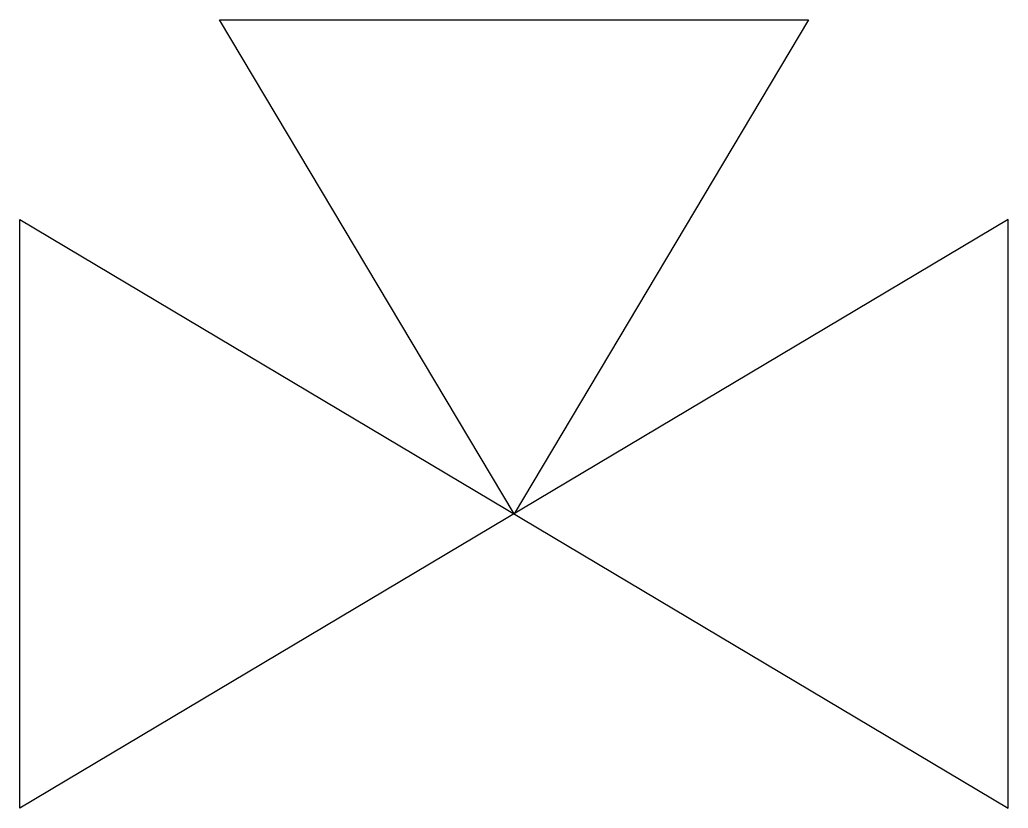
# Model space of a CAD drawing. Header units: metres. Extents: x -2.3 to 2.3, y -1.37 to 2.3.
import ezdxf

# ---------------------------------------------------------------- set-up
doc = ezdxf.new("R2010")
doc.units = ezdxf.units.M
doc.layers.get('0').update_dxf_attribs({"color": 150})

msp = doc.modelspace()

# ---------------------------------------------------------------- linework, layer by layer
for p, q in [((2.3039, 1.3732), (-2.3039, -1.3732)), ((-2.3039, 1.3732), (2.3039, -1.3732)), ((-2.3039, -1.3732), (-2.3039, 1.3732)), ((2.3039, -1.3732), (2.3039, 1.3732))]:
    msp.add_line(p, q)
at = {"flags": 128}
msp.add_lwpolyline([(0, 0), (-1.3732, 2.3039), (1.3732, 2.3039)], close=True, dxfattribs=at)

doc.saveas('drawing.dxf')
